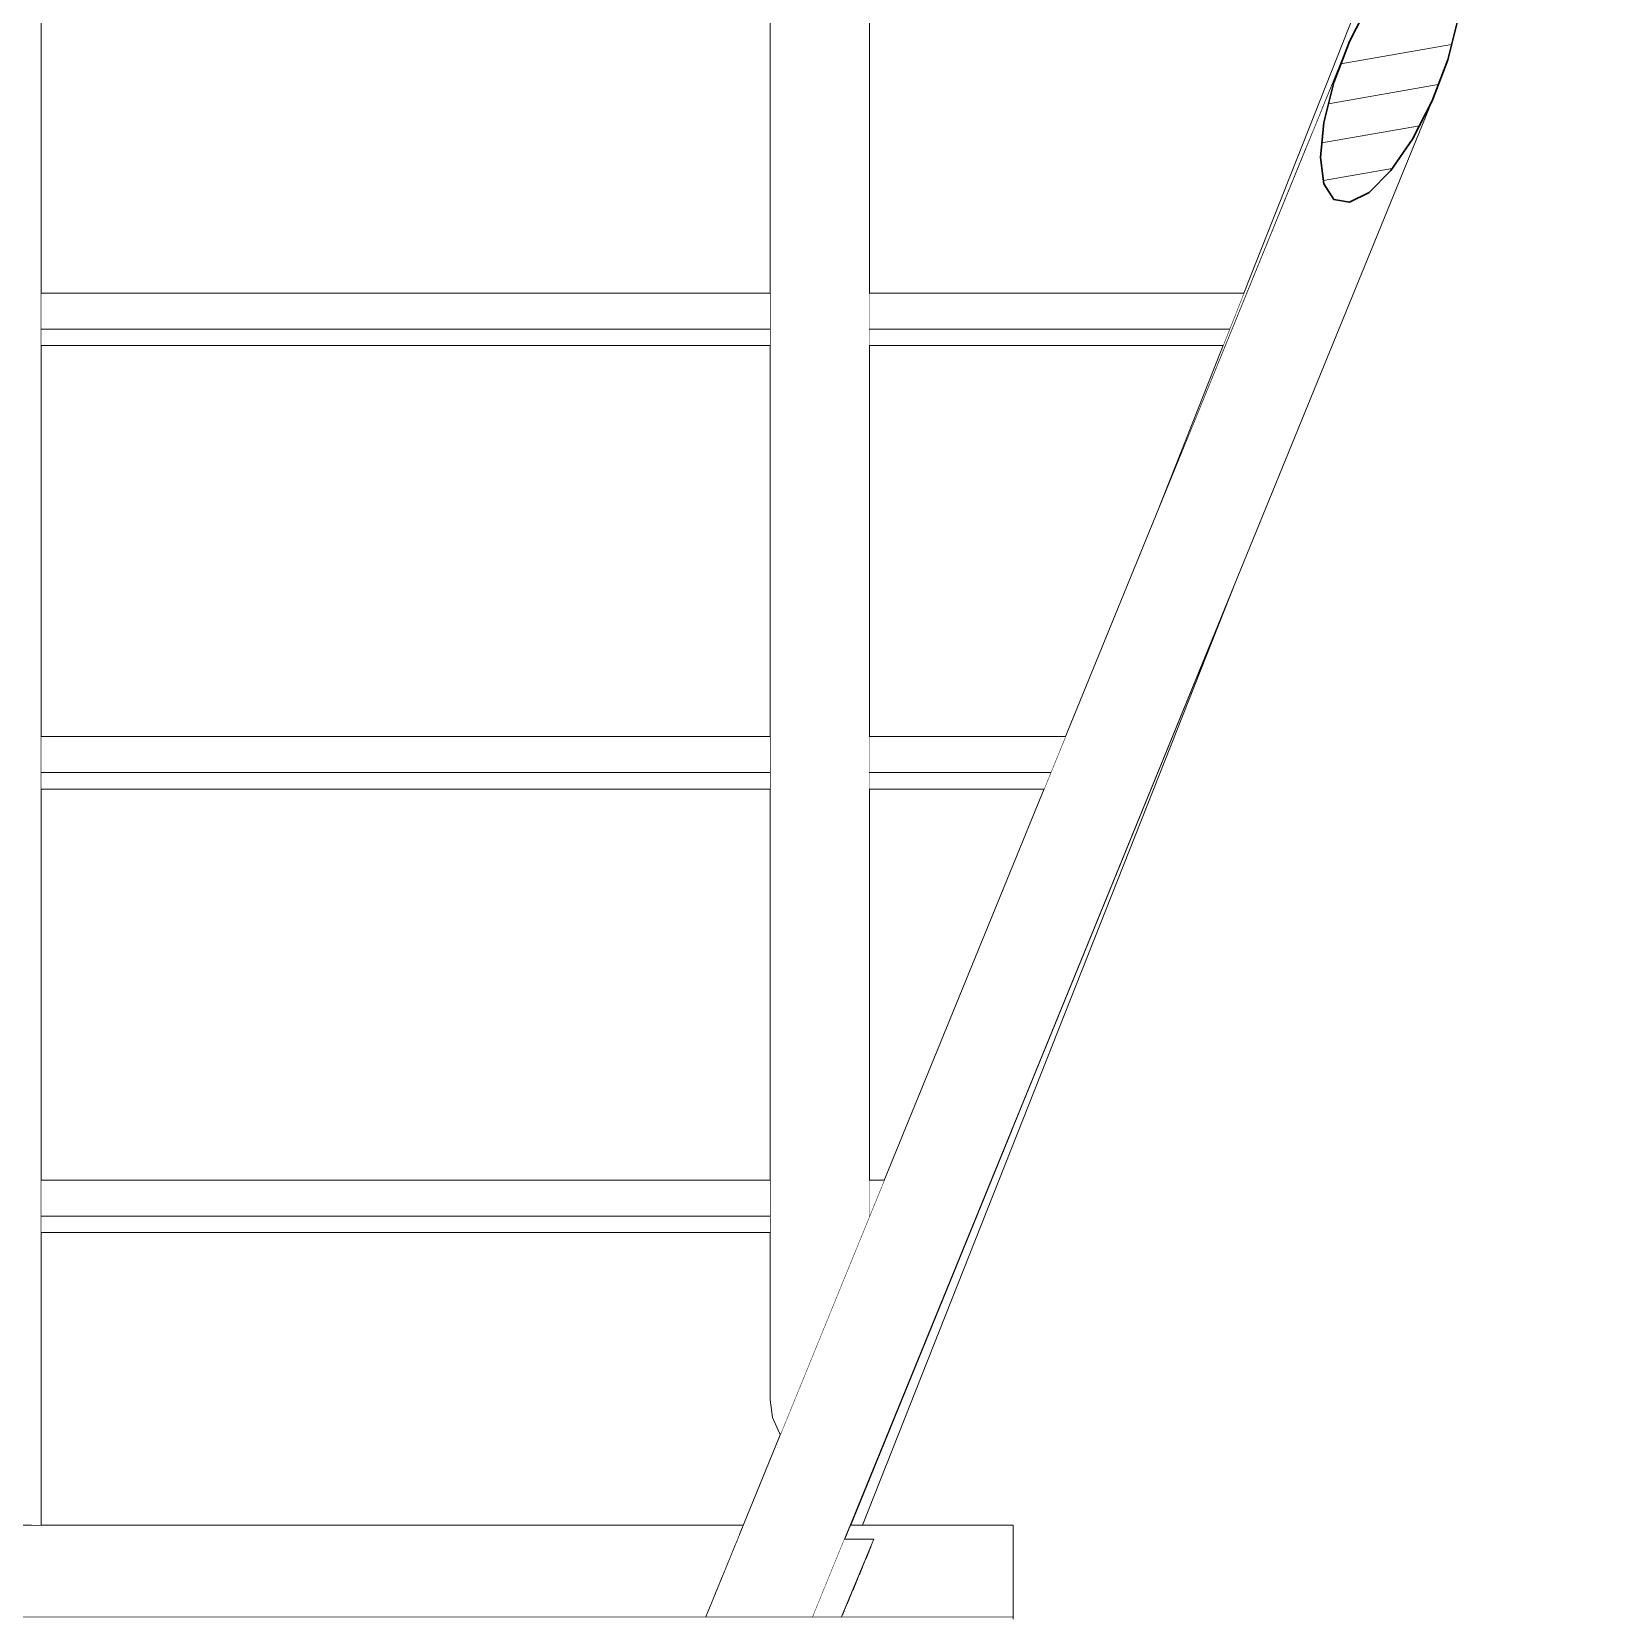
# Model space of a CAD drawing. Header units: millimetres. Extents: x -71878 to 121433, y -67383 to 83273.
# Drawn here: x 16735 to 18633, y -59652 to -57736 of the extents above; entities that cross this region are included whole.
import ezdxf

# ---------------------------------------------------------------- set-up
doc = ezdxf.new("R2010")
doc.units = ezdxf.units.MM
doc.header["$MEASUREMENT"] = 0
doc.set_wipeout_variables(frame=1)
doc.linetypes.add('Wipeout_Contour', pattern=[1000, 0, -1000])
for name, color, linetype in [('COLUMNAS', 7, 'Continuous'), ('ENTIRADO', 7, 'Continuous'), ('Vigas', 7, 'Continuous')]:
    doc.layers.add(name, color=color, linetype=linetype)
for name, color, linetype, lineweight, true_color in [('COLUMNAS_Pluma_Nº__23', 7, 'Continuous', 5, 0x646464), ('ENTIRADO_Pluma_Nº__23', 7, 'Continuous', 5, 0x646464), ('Vigas_Pluma_Nº__23', 7, 'Continuous', 5, 0x646464)]:
    doc.layers.add(name, color=color, linetype=linetype, lineweight=lineweight, true_color=true_color)
doc.layers.add('COLUMNAS_Pluma_Nº__81', color=7, linetype='Continuous', lineweight=30)

msp = doc.modelspace()

# ---------------------------------------------------------------- wipeouts: each hides what was drawn before it
at = {"color": 254, "linetype": 'Wipeout_Contour', "lineweight": 0, "ltscale": 165976.593865}
msp.add_wipeout([(18093.014, -58316.725), (18268.378, -57887.57), (18628.261, -56978.16), (18626.834, -56967.783)], dxfattribs=at).dxf.layer = 'Vigas'
at = {"color": 254, "linetype": 'Wipeout_Contour', "lineweight": 0, "ltscale": 121785.633446}
msp.add_wipeout([(17945.705, -58993.331), (17722.992, -59538.359), (17730.019, -59538.359)], dxfattribs=at).dxf.layer = 'Vigas'
at = {"color": 254, "linetype": 'Wipeout_Contour', "lineweight": 0, "ltscale": 131414.893305}
msp.add_wipeout([(2038.739, -59649.01), (2038.739, -59651.947), (17919.783, -59651.947), (17919.783, -59649.01)], dxfattribs=at).dxf.layer = 'Vigas'

# ---------------------------------------------------------------- next in the draw order: linework, layer by layer
at = {"layer": 'Vigas_Pluma_Nº__23', "linetype": 'Continuous'}
for p, q in [((17919.783, -59649.01), (2038.739, -59649.01)), ((17919.783, -59651.947), (17919.783, -59649.01))]:
    msp.add_line(p, q, dxfattribs=at)

# ---------------------------------------------------------------- next in the draw order: wipeouts: each hides what was drawn before it
at = {"color": 254, "linetype": 'Wipeout_Contour', "lineweight": 0, "ltscale": 290949.283001}
msp.add_wipeout([(18268.379, -57887.568), (18325.645, -57747.426), (18349.321, -57701.357), (18358.727, -57687.721), (18633.325, -56993.824), (18629.104, -56984.284), (18628.261, -56978.16)], dxfattribs=at).dxf.layer = 'Vigas'
at = {"color": 254, "linetype": 'Wipeout_Contour', "lineweight": 0, "ltscale": 162894.727566}
msp.add_wipeout([(17945.705, -58993.329), (17730.019, -59538.359), (17736.955, -59538.359), (18165.494, -58455.456)], dxfattribs=at).dxf.layer = 'Vigas'

# ---------------------------------------------------------------- next in the draw order: linework, layer by layer
at = {"layer": 'Vigas_Pluma_Nº__23', "linetype": 'Continuous'}
msp.add_line((18093.015, -58316.722), (18626.834, -56967.783), dxfattribs=at)

# ---------------------------------------------------------------- next in the draw order: wipeouts: each hides what was drawn before it
at = {"color": 254, "linetype": 'Wipeout_Contour', "lineweight": 0, "ltscale": 163236.802899}
msp.add_wipeout([(18165.494, -58455.456), (17736.955, -59538.359), (17737.692, -59538.359), (18188.85, -58398.3)], dxfattribs=at).dxf.layer = 'Vigas'
at = {"color": 254, "linetype": 'Wipeout_Contour', "lineweight": 0, "ltscale": 152713.805546}
msp.add_wipeout([(17549.47, -59646.9), (13248.942, -59646.9), (13249.805, -59649.01), (17548.607, -59649.01)], dxfattribs=at).dxf.layer = 'Vigas'
at = {"color": 254, "linetype": 'Wipeout_Contour', "lineweight": 0, "ltscale": 162279.578498}
msp.add_wipeout([(17713.273, -59646.9), (17712.396, -59649.01), (17919.783, -59649.01), (17919.783, -59646.9)], dxfattribs=at).dxf.layer = 'Vigas'

# ---------------------------------------------------------------- next in the draw order: linework, layer by layer
at = {"layer": 'Vigas_Pluma_Nº__23', "linetype": 'Continuous'}
msp.add_line((17737.692, -59538.359), (18188.852, -58398.294), dxfattribs=at)

# ---------------------------------------------------------------- next in the draw order: wipeouts: each hides what was drawn before it
at = {"color": 254, "linetype": 'Wipeout_Contour', "lineweight": 0, "ltscale": 152718.332464}
msp.add_wipeout([(17554.894, -59633.626), (13243.518, -59633.626), (13248.942, -59646.9), (17549.47, -59646.9)], dxfattribs=at).dxf.layer = 'Vigas'
at = {"color": 254, "linetype": 'Wipeout_Contour', "lineweight": 0, "ltscale": 162290.116528}
msp.add_wipeout([(17713.273, -59646.9), (17919.783, -59646.9), (17919.783, -59633.626), (17718.785, -59633.626)], dxfattribs=at).dxf.layer = 'Vigas'

# ---------------------------------------------------------------- next in the draw order: linework, layer by layer
at = {"layer": 'Vigas_Pluma_Nº__23', "linetype": 'Continuous'}
msp.add_line((17919.783, -59649.01), (17919.783, -59646.9), dxfattribs=at)

# ---------------------------------------------------------------- next in the draw order: wipeouts: each hides what was drawn before it
at = {"color": 254, "linetype": 'Wipeout_Contour', "lineweight": 0, "ltscale": 152727.175089}
msp.add_wipeout([(17561.728, -59616.9), (13236.684, -59616.9), (13243.518, -59633.626), (17554.894, -59633.626)], dxfattribs=at).dxf.layer = 'Vigas'
at = {"color": 254, "linetype": 'Wipeout_Contour', "lineweight": 0, "ltscale": 162310.714739}
msp.add_wipeout([(17718.785, -59633.626), (17919.783, -59633.626), (17919.783, -59616.9), (17725.731, -59616.9)], dxfattribs=at).dxf.layer = 'Vigas'

# ---------------------------------------------------------------- next in the draw order: linework, layer by layer
at = {"layer": 'Vigas_Pluma_Nº__23', "linetype": 'Continuous'}
msp.add_line((17919.783, -59646.9), (17919.783, -59633.626), dxfattribs=at)

# ---------------------------------------------------------------- next in the draw order: wipeouts: each hides what was drawn before it
at = {"color": 254, "linetype": 'Wipeout_Contour', "lineweight": 0, "ltscale": 152737.599744}
msp.add_wipeout([(17569.305, -59598.359), (13229.107, -59598.359), (13236.684, -59616.9), (17561.728, -59616.9)], dxfattribs=at).dxf.layer = 'Vigas'
at = {"color": 254, "linetype": 'Wipeout_Contour', "lineweight": 0, "ltscale": 162334.959281}
msp.add_wipeout([(17725.731, -59616.9), (17919.783, -59616.9), (17919.783, -59598.359), (17733.431, -59598.359)], dxfattribs=at).dxf.layer = 'Vigas'

# ---------------------------------------------------------------- next in the draw order: linework, layer by layer
at = {"layer": 'Vigas_Pluma_Nº__23', "linetype": 'Continuous'}
msp.add_line((17919.783, -59633.626), (17919.783, -59616.9), dxfattribs=at)

# ---------------------------------------------------------------- next in the draw order: wipeouts: each hides what was drawn before it
at = {"color": 254, "linetype": 'Wipeout_Contour', "lineweight": 0, "ltscale": 152748.59457}
msp.add_wipeout([(13221.531, -59579.818), (13229.107, -59598.359), (17569.305, -59598.359), (17576.881, -59579.818)], dxfattribs=at).dxf.layer = 'Vigas'
at = {"color": 254, "linetype": 'Wipeout_Contour', "lineweight": 0, "ltscale": 162360.484985}
msp.add_wipeout([(17741.131, -59579.818), (17733.431, -59598.359), (17919.783, -59598.359), (17919.783, -59579.818)], dxfattribs=at).dxf.layer = 'Vigas'

# ---------------------------------------------------------------- next in the draw order: linework, layer by layer
at = {"layer": 'Vigas_Pluma_Nº__23', "linetype": 'Continuous'}
msp.add_line((17919.783, -59616.9), (17919.783, -59598.359), dxfattribs=at)

# ---------------------------------------------------------------- next in the draw order: wipeouts: each hides what was drawn before it
at = {"color": 254, "linetype": 'Wipeout_Contour', "lineweight": 0, "ltscale": 152759.084274}
msp.add_wipeout([(17583.716, -59563.092), (13214.696, -59563.092), (13221.531, -59579.818), (17576.881, -59579.818)], dxfattribs=at).dxf.layer = 'Vigas'
at = {"color": 254, "linetype": 'Wipeout_Contour', "lineweight": 0, "ltscale": 162384.793442}
msp.add_wipeout([(17748.077, -59563.092), (17741.131, -59579.818), (17919.783, -59579.818), (17919.783, -59563.092)], dxfattribs=at).dxf.layer = 'Vigas'

# ---------------------------------------------------------------- next in the draw order: linework, layer by layer
at = {"layer": 'Vigas_Pluma_Nº__23', "linetype": 'Continuous'}
msp.add_line((17919.783, -59598.359), (17919.783, -59579.818), dxfattribs=at)

# ---------------------------------------------------------------- next in the draw order: wipeouts: each hides what was drawn before it
at = {"color": 254, "linetype": 'Wipeout_Contour', "lineweight": 0, "ltscale": 152768.032094}
msp.add_wipeout([(17589.14, -59549.818), (13209.272, -59549.818), (13214.696, -59563.092), (17583.716, -59563.092)], dxfattribs=at).dxf.layer = 'Vigas'
at = {"color": 254, "linetype": 'Wipeout_Contour', "lineweight": 0, "ltscale": 243373.240086}
msp.add_wipeout([(17716.114, -59555.19), (17751.358, -59555.19), (17748.077, -59563.092), (17919.783, -59563.092), (17919.783, -59549.818), (17718.309, -59549.818)], dxfattribs=at).dxf.layer = 'Vigas'

# ---------------------------------------------------------------- next in the draw order: linework, layer by layer
at = {"layer": 'Vigas_Pluma_Nº__23', "linetype": 'Continuous'}
msp.add_line((17919.783, -59579.818), (17919.783, -59563.092), dxfattribs=at)

# ---------------------------------------------------------------- next in the draw order: wipeouts: each hides what was drawn before it
at = {"color": 254, "linetype": 'Wipeout_Contour', "lineweight": 0, "ltscale": 152774.547196}
msp.add_wipeout([(13205.79, -59541.295), (13209.272, -59549.818), (17589.14, -59549.818), (17592.622, -59541.295)], dxfattribs=at).dxf.layer = 'Vigas'
at = {"color": 254, "linetype": 'Wipeout_Contour', "lineweight": 0, "ltscale": 162350.642685}
msp.add_wipeout([(17718.309, -59549.818), (17919.783, -59549.818), (17919.783, -59541.295), (17721.792, -59541.295)], dxfattribs=at).dxf.layer = 'Vigas'

# ---------------------------------------------------------------- next in the draw order: wipeouts: each hides what was drawn before it
at = {"color": 254, "linetype": 'Wipeout_Contour', "lineweight": 0, "ltscale": 152777.977387}
msp.add_wipeout([(17593.822, -59538.359), (13204.59, -59538.359), (13205.789, -59541.295), (17592.622, -59541.295)], dxfattribs=at).dxf.layer = 'Vigas'
at = {"color": 254, "linetype": 'Wipeout_Contour', "lineweight": 0, "ltscale": 162358.496326}
msp.add_wipeout([(17721.792, -59541.295), (17919.783, -59541.295), (17919.783, -59538.359), (17722.992, -59538.359)], dxfattribs=at).dxf.layer = 'Vigas'

# ---------------------------------------------------------------- next in the draw order: linework, layer by layer
at = {"layer": 'Vigas_Pluma_Nº__23', "linetype": 'Continuous'}
for p, q in [((17593.822, -59538.359), (13204.59, -59538.359)), ((17919.783, -59538.359), (17722.992, -59538.359)), ((17919.783, -59541.295), (17919.783, -59538.359)), ((17919.783, -59549.818), (17919.783, -59541.295)), ((17919.783, -59563.092), (17919.783, -59549.818))]:
    msp.add_line(p, q, dxfattribs=at)

# ---------------------------------------------------------------- next in the draw order: wipeouts: each hides what was drawn before it
at = {"color": 254, "linetype": 'Wipeout_Contour', "lineweight": 0, "ltscale": 163749.954784}
msp.add_wipeout([(18401.811, -57865.264), (17672.926, -59649.01), (17677.777, -59649.01), (18425.488, -57819.195)], dxfattribs=at).dxf.layer = 'COLUMNAS'
at = {"color": 254, "linetype": 'Wipeout_Contour', "lineweight": 0, "ltscale": 159285.523658}
msp.add_wipeout([(16743.231, -56309.842), (16743.231, -59538.359), (16746.167, -59538.359), (16746.167, -56288.493)], dxfattribs=at).dxf.layer = 'Vigas'

# ---------------------------------------------------------------- next in the draw order: wipeouts: each hides what was drawn before it
at = {"color": 254, "linetype": 'Wipeout_Contour', "lineweight": 0, "ltscale": 163670.477226}
msp.add_wipeout([(18375.566, -57903.31), (17662.227, -59649.01), (17672.926, -59649.01), (18401.811, -57865.264)], dxfattribs=at).dxf.layer = 'COLUMNAS'
at = {"color": 254, "linetype": 'Wipeout_Contour', "lineweight": 0, "ltscale": 159253.987614}
msp.add_wipeout([(16734.708, -56329.101), (16734.708, -59538.359), (16743.231, -59538.359), (16743.231, -56309.842)], dxfattribs=at).dxf.layer = 'Vigas'

# ---------------------------------------------------------------- next in the draw order: linework, layer by layer
at = {"layer": 'Vigas_Pluma_Nº__23', "linetype": 'Continuous'}
msp.add_line((16746.167, -59538.359), (16746.167, -56288.493), dxfattribs=at)

# ---------------------------------------------------------------- next in the draw order: wipeouts: each hides what was drawn before it
at = {"color": 254, "linetype": 'Wipeout_Contour', "lineweight": 0, "ltscale": 163581.477476}
msp.add_wipeout([(18349.321, -57929.611), (17646.729, -59649.01), (17662.227, -59649.01), (18375.566, -57903.31)], dxfattribs=at).dxf.layer = 'COLUMNAS'

# ---------------------------------------------------------------- next in the draw order: wipeouts: each hides what was drawn before it
at = {"color": 254, "linetype": 'Wipeout_Contour', "lineweight": 0, "ltscale": 163491.626237}
msp.add_wipeout([(17627.948, -59649.01), (17646.729, -59649.01), (18349.321, -57929.611), (18325.645, -57941.59)], dxfattribs=at).dxf.layer = 'COLUMNAS'

# ---------------------------------------------------------------- next in the draw order: wipeouts: each hides what was drawn before it
at = {"color": 254, "linetype": 'Wipeout_Contour', "lineweight": 0, "ltscale": 163409.691715}
msp.add_wipeout([(17607.722, -59649.01), (17627.948, -59649.01), (18325.645, -57941.59), (18306.855, -57938.076)], dxfattribs=at).dxf.layer = 'COLUMNAS'

# ---------------------------------------------------------------- next in the draw order: wipeouts: each hides what was drawn before it
at = {"color": 254, "linetype": 'Wipeout_Contour', "lineweight": 0, "ltscale": 163343.692719}
msp.add_wipeout([(18294.791, -57919.412), (17588.032, -59649.01), (17607.722, -59649.01), (18306.855, -57938.076)], dxfattribs=at).dxf.layer = 'COLUMNAS'

# ---------------------------------------------------------------- next in the draw order: wipeouts: each hides what was drawn before it
at = {"color": 254, "linetype": 'Wipeout_Contour', "lineweight": 0, "ltscale": 163300.116281}
msp.add_wipeout([(17570.805, -59649.01), (17588.032, -59649.01), (18294.792, -57919.412), (18290.635, -57887.426)], dxfattribs=at).dxf.layer = 'COLUMNAS'

# ---------------------------------------------------------------- next in the draw order: wipeouts: each hides what was drawn before it
at = {"color": 254, "linetype": 'Wipeout_Contour', "lineweight": 0, "ltscale": 163283.281112}
msp.add_wipeout([(18294.792, -57845.248), (17557.727, -59649.01), (17570.805, -59649.01), (18290.635, -57887.426)], dxfattribs=at).dxf.layer = 'COLUMNAS'

# ---------------------------------------------------------------- next in the draw order: wipeouts: each hides what was drawn before it
at = {"color": 254, "linetype": 'Wipeout_Contour', "lineweight": 0, "ltscale": 163294.875599}
msp.add_wipeout([(17550.078, -59649.01), (17557.727, -59649.01), (18294.792, -57845.248), (18306.855, -57797.008)], dxfattribs=at).dxf.layer = 'COLUMNAS'

# ---------------------------------------------------------------- next in the draw order: wipeouts: each hides what was drawn before it
at = {"color": 254, "linetype": 'Wipeout_Contour', "lineweight": 0, "ltscale": 163333.778839}
msp.add_wipeout([(17548.607, -59649.01), (17550.078, -59649.01), (18306.855, -57797.008), (18325.645, -57747.426)], dxfattribs=at).dxf.layer = 'COLUMNAS'

# ---------------------------------------------------------------- next in the draw order: hatches: boundary and pattern name
at = {"layer": 'COLUMNAS', "linetype": 'Continuous', "lineweight": 0, "true_color": 0xffffff}
h = msp.add_hatch(dxfattribs=at)
h.set_pattern_fill('WOOD_0001', style=0, pattern_type=2)
h.set_pattern_definition([(10, (-22368.785, -65222.404), (-7.81417, 44.31635), [])])
h.paths.add_polyline_path([(18456.341, -57647.208), (18444.277, -57628.545), (18425.488, -57625.031), (18401.812, -57637.01), (18375.566, -57663.31), (18349.321, -57701.357), (18325.645, -57747.426), (18306.855, -57797.008), (18294.791, -57845.248), (18290.635, -57887.426), (18294.791, -57919.412), (18306.855, -57938.076), (18325.645, -57941.59), (18349.321, -57929.611), (18375.566, -57903.31), (18401.812, -57865.264), (18425.488, -57819.195), (18444.277, -57769.613), (18456.341, -57721.372), (18460.498, -57679.194)])

# ---------------------------------------------------------------- next in the draw order: linework, layer by layer
at = {"layer": 'COLUMNAS_Pluma_Nº__23', "linetype": 'Continuous'}
for p, q in [((18325.645, -57747.426), (17548.607, -59649.01)), ((18425.488, -57819.195), (17677.777, -59649.01))]:
    msp.add_line(p, q, dxfattribs=at)
at = {"layer": 'COLUMNAS_Pluma_Nº__81', "linetype": 'Continuous'}
for p, q in [((18294.791, -57919.412), (18306.855, -57938.076)), ((18306.855, -57938.076), (18325.645, -57941.59))]:
    msp.add_line(p, q, dxfattribs=at)
at = {"layer": 'COLUMNAS_Pluma_Nº__81', "linetype": 'Continuous', "flags": 128}
for points in [[(18425.488, -57625.031), (18401.812, -57637.01), (18375.566, -57663.31), (18349.321, -57701.357), (18325.645, -57747.426), (18306.855, -57797.008), (18294.791, -57845.248), (18290.635, -57887.426), (18294.791, -57919.412)], [(18456.341, -57647.208), (18460.498, -57679.194), (18456.341, -57721.372), (18444.277, -57769.613), (18425.488, -57819.195), (18401.812, -57865.264), (18375.566, -57903.31), (18349.321, -57929.611), (18325.645, -57941.59)]]:
    msp.add_lwpolyline(points, dxfattribs=at)

# ---------------------------------------------------------------- next in the draw order: wipeouts: each hides what was drawn before it
at = {"color": 254, "linetype": 'Wipeout_Contour', "lineweight": 0, "ltscale": 161967.507091}
msp.add_wipeout([(17710.881, -59649.01), (17712.396, -59649.01), (17751.358, -59555.19), (17749.843, -59555.19)], dxfattribs=at).dxf.layer = 'COLUMNAS'
at = {"color": 254, "linetype": 'Wipeout_Contour', "lineweight": 0, "ltscale": 162796.118176}
msp.add_wipeout([(17629.104, -56309.842), (17626.167, -56288.493), (17626.167, -59386.916), (17629.104, -59408.265)], dxfattribs=at).dxf.layer = 'Vigas'

# ---------------------------------------------------------------- next in the draw order: wipeouts: each hides what was drawn before it
at = {"color": 254, "linetype": 'Wipeout_Contour', "lineweight": 0, "ltscale": 161949.245292}
msp.add_wipeout([(17703.176, -59649.01), (17710.881, -59649.01), (17749.843, -59555.19), (17742.138, -59555.19)], dxfattribs=at).dxf.layer = 'COLUMNAS'
at = {"color": 254, "linetype": 'Wipeout_Contour', "lineweight": 0, "ltscale": 162803.968071}
msp.add_wipeout([(17629.104, -56309.842), (17629.104, -59408.265), (17637.626, -59427.524), (17637.626, -56329.101)], dxfattribs=at).dxf.layer = 'Vigas'

# ---------------------------------------------------------------- next in the draw order: linework, layer by layer
at = {"layer": 'Vigas_Pluma_Nº__23', "linetype": 'Continuous'}
msp.add_line((17626.167, -56288.493), (17626.167, -59386.916), dxfattribs=at)

# ---------------------------------------------------------------- next in the draw order: wipeouts: each hides what was drawn before it
at = {"color": 254, "linetype": 'Wipeout_Contour', "lineweight": 0, "ltscale": 161907.958826}
msp.add_wipeout([(17728.998, -59555.19), (17690.036, -59649.01), (17703.176, -59649.01), (17742.138, -59555.19)], dxfattribs=at).dxf.layer = 'COLUMNAS'
at = {"color": 254, "linetype": 'Wipeout_Contour', "lineweight": 0, "ltscale": 203265.802347}
msp.add_wipeout([(17637.626, -59427.524), (17638.637, -59428.688), (17650.9, -59398.677), (17650.9, -56344.386), (17637.626, -56329.102)], dxfattribs=at).dxf.layer = 'Vigas'

# ---------------------------------------------------------------- next in the draw order: linework, layer by layer
at = {"layer": 'COLUMNAS_Pluma_Nº__23', "linetype": 'Continuous'}
for p, q in [((17749.843, -59555.19), (17742.138, -59555.19)), ((17751.358, -59555.19), (17749.843, -59555.19))]:
    msp.add_line(p, q, dxfattribs=at)
at = {"layer": 'Vigas_Pluma_Nº__23', "linetype": 'Continuous'}
for p, q in [((17629.104, -59408.265), (17626.167, -59386.916)), ((17637.626, -59427.524), (17629.104, -59408.265)), ((17638.637, -59428.688), (17637.626, -59427.524))]:
    msp.add_line(p, q, dxfattribs=at)

# ---------------------------------------------------------------- next in the draw order: wipeouts: each hides what was drawn before it
at = {"color": 254, "linetype": 'Wipeout_Contour', "lineweight": 0, "ltscale": 161857.045632}
msp.add_wipeout([(17677.777, -59649.01), (17690.036, -59649.01), (17728.998, -59555.19), (17716.114, -59555.19)], dxfattribs=at).dxf.layer = 'COLUMNAS'
at = {"color": 254, "linetype": 'Wipeout_Contour', "lineweight": 0, "ltscale": 160761.443975}
msp.add_wipeout([(17626.167, -58094.569), (16746.167, -58094.569), (16746.167, -58114.4), (17626.167, -58114.4)], dxfattribs=at).dxf.layer = 'ENTIRADO'
at = {"color": 254, "linetype": 'Wipeout_Contour', "lineweight": 0, "ltscale": 160395.958206}
msp.add_wipeout([(17626.167, -58629.975), (16746.167, -58629.975), (16746.167, -58649.806), (17626.167, -58649.806)], dxfattribs=at).dxf.layer = 'ENTIRADO'
at = {"color": 254, "linetype": 'Wipeout_Contour', "lineweight": 0, "ltscale": 160058.299389}
msp.add_wipeout([(17626.167, -59165.382), (16746.167, -59165.382), (16746.167, -59185.212), (17626.167, -59185.212)], dxfattribs=at).dxf.layer = 'ENTIRADO'
at = {"color": 254, "linetype": 'Wipeout_Contour', "lineweight": 0, "ltscale": 162904.29502}
msp.add_wipeout([(17650.9, -56344.386), (17650.9, -59398.677), (17667.626, -59357.744), (17667.626, -56354.199)], dxfattribs=at).dxf.layer = 'Vigas'

# ---------------------------------------------------------------- next in the draw order: linework, layer by layer
at = {"layer": 'COLUMNAS_Pluma_Nº__23', "linetype": 'Continuous'}
for p, q in [((17751.358, -59555.19), (17712.396, -59649.01)), ((17728.998, -59555.19), (17716.114, -59555.19)), ((17742.138, -59555.19), (17728.998, -59555.19))]:
    msp.add_line(p, q, dxfattribs=at)
at = {"layer": 'ENTIRADO_Pluma_Nº__23', "linetype": 'Continuous'}
for p, q in [((16746.167, -58114.399), (17626.167, -58114.399)), ((16746.167, -58649.806), (17626.167, -58649.806)), ((16746.167, -59185.212), (17626.167, -59185.212))]:
    msp.add_line(p, q, dxfattribs=at)

# ---------------------------------------------------------------- next in the draw order: wipeouts: each hides what was drawn before it
at = {"color": 254, "linetype": 'Wipeout_Contour', "lineweight": 0, "ltscale": 160783.917703}
msp.add_wipeout([(17626.167, -58051.146), (16746.167, -58051.146), (16746.167, -58094.569), (17626.167, -58094.569)], dxfattribs=at).dxf.layer = 'ENTIRADO'
at = {"color": 254, "linetype": 'Wipeout_Contour', "lineweight": 0, "ltscale": 160416.794192}
msp.add_wipeout([(16746.167, -58586.552), (16746.167, -58629.975), (17626.167, -58629.975), (17626.167, -58586.552)], dxfattribs=at).dxf.layer = 'ENTIRADO'
at = {"color": 254, "linetype": 'Wipeout_Contour', "lineweight": 0, "ltscale": 160077.486568}
msp.add_wipeout([(16746.167, -59165.382), (17626.167, -59165.382), (17626.167, -59121.959), (16746.167, -59121.959)], dxfattribs=at).dxf.layer = 'ENTIRADO'
at = {"color": 254, "linetype": 'Wipeout_Contour', "lineweight": 0, "ltscale": 162983.281262}
msp.add_wipeout([(17667.626, -56354.199), (17667.626, -59357.744), (17686.167, -59312.37), (17686.167, -56357.58)], dxfattribs=at).dxf.layer = 'Vigas'

# ---------------------------------------------------------------- next in the draw order: linework, layer by layer
at = {"layer": 'ENTIRADO_Pluma_Nº__23', "linetype": 'Continuous'}
for p, q in [((16746.167, -58051.146), (17626.167, -58051.146)), ((16746.167, -58094.569), (17626.167, -58094.569)), ((16746.167, -58586.552), (17626.167, -58586.552)), ((16746.167, -58629.975), (17626.167, -58629.975)), ((16746.167, -59121.959), (17626.167, -59121.959)), ((16746.167, -59165.382), (17626.167, -59165.382))]:
    msp.add_line(p, q, dxfattribs=at)

# ---------------------------------------------------------------- next in the draw order: wipeouts: each hides what was drawn before it
at = {"color": 254, "linetype": 'Wipeout_Contour', "lineweight": 0, "ltscale": 163069.417894}
msp.add_wipeout([(17686.167, -56357.58), (17686.167, -59312.37), (17704.708, -59266.996), (17704.708, -56354.199)], dxfattribs=at).dxf.layer = 'Vigas'

# ---------------------------------------------------------------- next in the draw order: wipeouts: each hides what was drawn before it
at = {"color": 254, "linetype": 'Wipeout_Contour', "lineweight": 0, "ltscale": 163154.269519}
msp.add_wipeout([(17721.434, -56344.386), (17704.708, -56354.199), (17704.708, -59266.996), (17721.434, -59226.064)], dxfattribs=at).dxf.layer = 'Vigas'

# ---------------------------------------------------------------- next in the draw order: wipeouts: each hides what was drawn before it
at = {"color": 254, "linetype": 'Wipeout_Contour', "lineweight": 0, "ltscale": 163229.510389}
msp.add_wipeout([(17721.434, -56344.386), (17721.434, -59226.064), (17734.708, -59193.579), (17734.708, -56329.102)], dxfattribs=at).dxf.layer = 'Vigas'

# ---------------------------------------------------------------- next in the draw order: wipeouts: each hides what was drawn before it
at = {"color": 254, "linetype": 'Wipeout_Contour', "lineweight": 0, "ltscale": 163287.746322}
msp.add_wipeout([(17734.708, -56329.102), (17734.708, -59193.579), (17743.231, -59172.723), (17743.231, -56309.842)], dxfattribs=at).dxf.layer = 'Vigas'

# ---------------------------------------------------------------- next in the draw order: wipeouts: each hides what was drawn before it
at = {"color": 254, "linetype": 'Wipeout_Contour', "lineweight": 0, "ltscale": 163323.249869}
msp.add_wipeout([(17746.167, -56288.493), (17743.231, -56309.842), (17743.231, -59172.723), (17746.167, -59165.537)], dxfattribs=at).dxf.layer = 'Vigas'

# ---------------------------------------------------------------- next in the draw order: linework, layer by layer
at = {"layer": 'Vigas_Pluma_Nº__23', "linetype": 'Continuous'}
msp.add_line((17746.167, -56288.493), (17746.167, -59165.536), dxfattribs=at)

# ---------------------------------------------------------------- next in the draw order: wipeouts: each hides what was drawn before it
at = {"color": 254, "linetype": 'Wipeout_Contour', "lineweight": 0, "ltscale": 163814.793899}
msp.add_wipeout([(17746.167, -58114.4), (18173.081, -58114.4), (18180.929, -58094.569), (17746.167, -58094.569)], dxfattribs=at).dxf.layer = 'ENTIRADO'
at = {"color": 254, "linetype": 'Wipeout_Contour', "lineweight": 0, "ltscale": 163029.71131}
msp.add_wipeout([(17746.167, -58629.975), (17746.167, -58649.806), (17956.908, -58649.806), (17965.012, -58629.975)], dxfattribs=at).dxf.layer = 'ENTIRADO'
at = {"color": 254, "linetype": 'Wipeout_Contour', "lineweight": 0, "ltscale": 121709.573652}
msp.add_wipeout([(17746.231, -59165.382), (17746.167, -59165.382), (17746.167, -59165.537)], dxfattribs=at).dxf.layer = 'ENTIRADO'

# ---------------------------------------------------------------- next in the draw order: linework, layer by layer
at = {"layer": 'ENTIRADO_Pluma_Nº__23', "linetype": 'Continuous'}
for p, q in [((17746.167, -58114.399), (18173.081, -58114.399)), ((17746.167, -58649.806), (17956.908, -58649.806))]:
    msp.add_line(p, q, dxfattribs=at)

# ---------------------------------------------------------------- next in the draw order: wipeouts: each hides what was drawn before it
at = {"color": 254, "linetype": 'Wipeout_Contour', "lineweight": 0, "ltscale": 163861.516473}
msp.add_wipeout([(18198.112, -58051.146), (17746.167, -58051.146), (17746.167, -58094.569), (18180.928, -58094.569)], dxfattribs=at).dxf.layer = 'ENTIRADO'
at = {"color": 254, "linetype": 'Wipeout_Contour', "lineweight": 0, "ltscale": 163075.751398}
msp.add_wipeout([(17746.167, -58629.975), (17965.012, -58629.975), (17982.756, -58586.552), (17746.167, -58586.552)], dxfattribs=at).dxf.layer = 'ENTIRADO'
at = {"color": 254, "linetype": 'Wipeout_Contour', "lineweight": 0, "ltscale": 162310.283907}
msp.add_wipeout([(17746.167, -59121.959), (17746.167, -59165.382), (17746.231, -59165.382), (17763.974, -59121.959)], dxfattribs=at).dxf.layer = 'ENTIRADO'

# ---------------------------------------------------------------- next in the draw order: linework, layer by layer
at = {"layer": 'ENTIRADO_Pluma_Nº__23', "linetype": 'Continuous'}
for p, q in [((17746.167, -58051.146), (18198.112, -58051.146)), ((17746.167, -58094.569), (18180.928, -58094.569)), ((17746.167, -58586.552), (17982.755, -58586.552)), ((17746.167, -58629.975), (17965.012, -58629.975)), ((17746.167, -59121.959), (17763.974, -59121.959)), ((17746.167, -59165.382), (17746.23, -59165.382))]:
    msp.add_line(p, q, dxfattribs=at)

doc.saveas('drawing.dxf')
